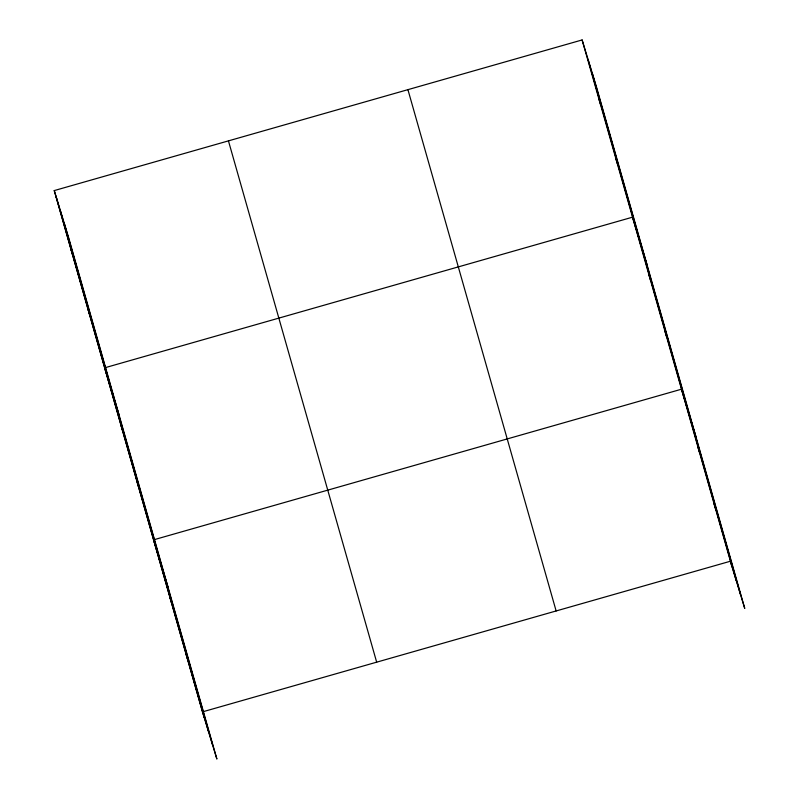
<?xml version="1.0" encoding="UTF-8"?>
<svg xmlns="http://www.w3.org/2000/svg" width="799" height="799" viewBox="0 0 799 799"><rect width="100%" height="100%" fill="white"/><g stroke="black" fill="none" stroke-linecap="round" stroke-linejoin="round"><path stroke-width="1.2" d="M54.252 190.581L582.111 39.95L596.523 87.121L744.748 608.419L730.326 561.248L202.477 711.879L54.252 190.581L68.674 237.752L216.889 759.05L202.477 711.879M598.91 99.026L600.638 104.679M615.699 158.112L617.427 163.765M646.92 264.359L632.498 217.188L104.649 367.83L119.071 414.991M648.808 274.536L650.536 280.189M665.108 331.875L666.835 337.528M695.839 436.384L681.417 389.223L153.558 539.854L167.98 587.025M697.717 446.561L699.445 452.214M714.026 503.899L715.754 509.552M71.051 249.668L72.779 255.32M87.85 308.744L89.578 314.397M120.949 425.168L122.676 430.821M137.258 482.516L138.986 488.159M169.867 597.193L171.595 602.846M186.167 654.541L187.895 660.194M592.339 73.418L740.563 594.716M588.024 59.306L736.239 580.593M582.111 39.95L732.054 566.9M407.919 89.658L556.134 610.955M228.444 140.874L376.669 662.171M64.489 224.05L212.704 745.347M60.165 209.937L208.389 731.235M55.98 196.234L204.204 717.532"/></g></svg>
